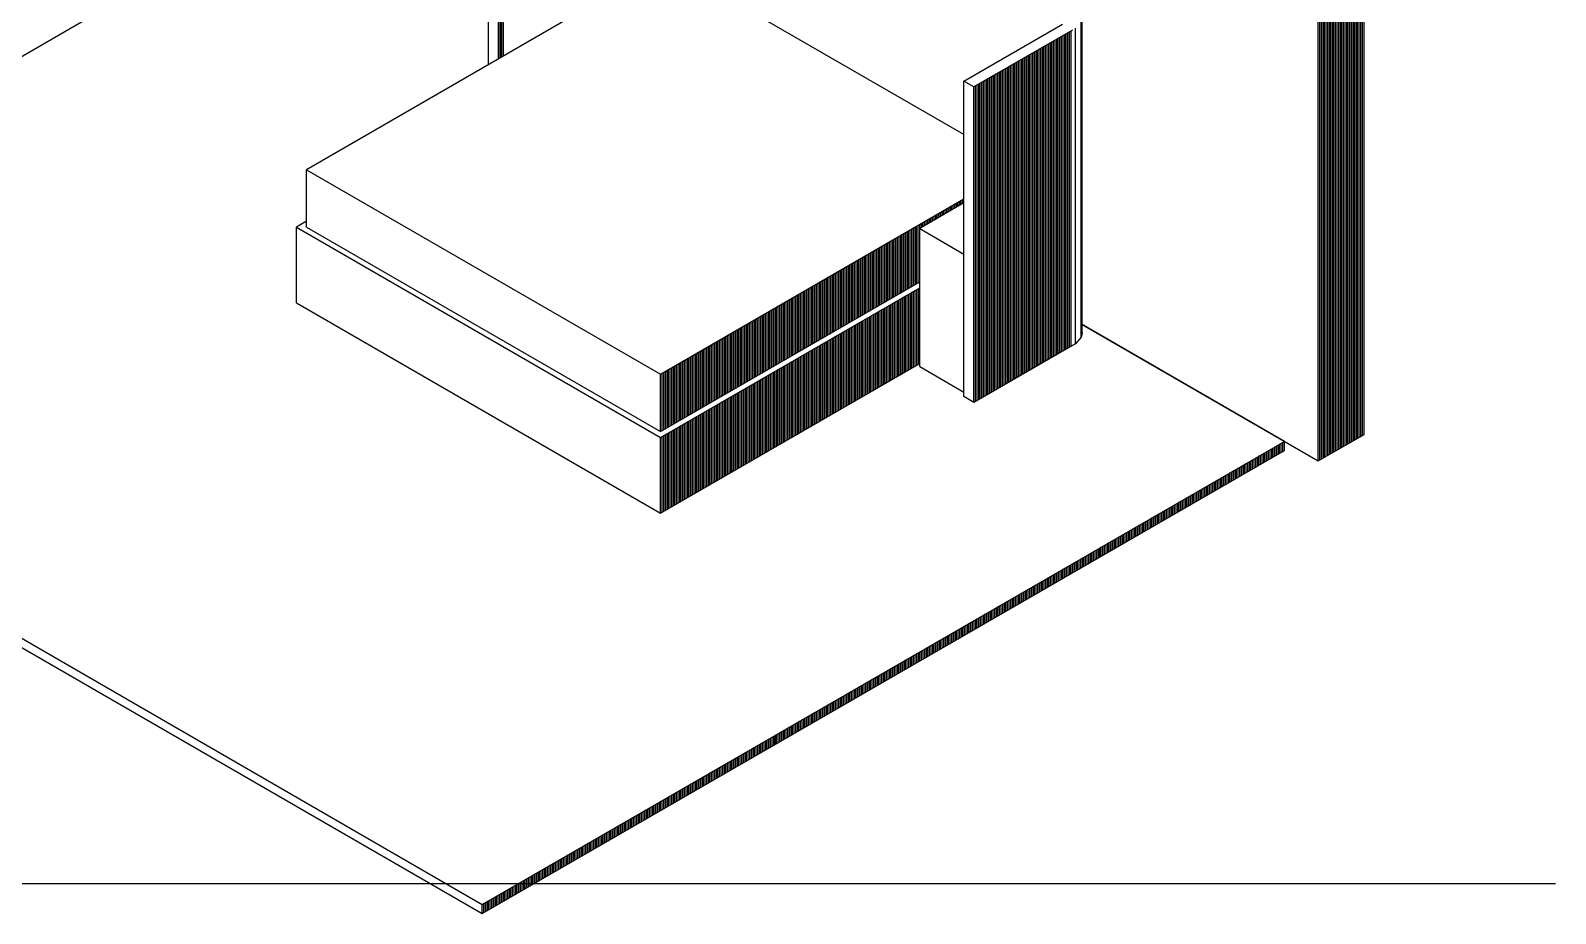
# Model space of a CAD drawing. Header units: inches. Extents: x 0.3 to 16.2, y 0.3 to 11.4.
# Drawn here: x 7.535 to 10.551, y 2.795 to 4.542 of the extents above; entities that cross this region are included whole.
import ezdxf

# ---------------------------------------------------------------- set-up
doc = ezdxf.new("R2010")
doc.units = ezdxf.units.IN
doc.header["$LTSCALE"] = 0.009843
doc.header["$MEASUREMENT"] = 0
doc.layers.add('GEOMETRY', color=7, linetype='Continuous')

msp = doc.modelspace()

# ---------------------------------------------------------------- linework, layer by layer
at = {"layer": 'GEOMETRY'}
for p, q in [((8.4406, 4.4748), (8.4406, 4.9846)), ((8.4697, 4.4913), (8.4697, 4.9787)), ((10.1319, 3.7197), (10.1319, 4.9787)), ((10.135, 3.7213), (10.135, 4.9807)), ((10.1382, 3.7232), (10.1382, 4.9823)), ((10.1413, 3.7248), (10.1413, 4.9843)), ((10.1445, 3.7268), (10.1445, 4.9858)), ((10.1476, 3.7283), (10.1476, 4.9878)), ((10.1508, 3.7303), (10.1508, 4.9898)), ((10.1535, 3.7323), (10.1535, 4.9913)), ((10.1567, 3.7339), (10.1567, 4.9933)), ((10.1598, 3.7358), (10.1598, 4.9949)), ((10.163, 3.7374), (10.163, 4.9969)), ((10.1661, 3.7394), (10.1661, 4.9984)), ((10.1693, 3.7409), (10.1693, 5.0004)), ((10.1724, 3.7429), (10.1724, 5.0024)), ((8.4602, 4.4862), (8.4602, 4.9732)), ((8.4634, 4.4878), (8.4634, 4.9752)), ((8.4665, 4.4898), (8.4665, 4.9772)), ((10.0819, 3.6906), (10.0819, 4.95)), ((10.085, 3.6925), (10.085, 4.9516)), ((10.0882, 3.6941), (10.0882, 4.9535)), ((10.0913, 3.6961), (10.0913, 4.9555)), ((10.0945, 3.698), (10.0945, 4.9571)), ((10.0976, 3.6996), (10.0976, 4.9591)), ((10.1008, 3.7016), (10.1008, 4.9606)), ((10.1039, 3.7031), (10.1039, 4.9626)), ((10.1067, 3.7051), (10.1067, 4.9642)), ((10.1098, 3.7067), (10.1098, 4.9661)), ((10.113, 3.7087), (10.113, 4.9681)), ((10.1161, 3.7106), (10.1161, 4.9697)), ((10.1193, 3.7122), (10.1193, 4.9717)), ((10.1224, 3.7142), (10.1224, 4.9732)), ((10.1256, 3.7157), (10.1256, 4.9752)), ((10.1287, 3.7177), (10.1287, 4.9772)), ((8.7909, 4.6768), (8.0807, 4.2665)), ((9.3811, 4.3362), (8.7909, 4.6768)), ((8.4701, 4.4917), (8.4701, 4.6256)), ((7.648, 4.5657), (6.5209, 3.915)), ((9.6126, 3.9354), (9.6126, 4.5594)), ((9.6146, 3.9453), (9.6146, 4.5689)), ((9.3811, 4.4417), (9.576, 4.5543)), ((9.5961, 4.5429), (9.4008, 4.4303)), ((9.5961, 4.5429), (9.4008, 4.4303)), ((9.5646, 3.9008), (9.5646, 4.5248)), ((9.5677, 3.9028), (9.5677, 4.5264)), ((9.5709, 3.9043), (9.5709, 4.5283)), ((9.574, 3.9063), (9.574, 4.5303)), ((9.5772, 3.9079), (9.5772, 4.5319)), ((9.5803, 3.9098), (9.5803, 4.5339)), ((9.5835, 3.9118), (9.5835, 4.5358)), ((9.5866, 3.9134), (9.5866, 4.5374)), ((9.5898, 3.9154), (9.5898, 4.5394)), ((9.5929, 3.9173), (9.5929, 4.5409)), ((9.6016, 3.9224), (9.6016, 4.5465)), ((9.5142, 3.8717), (9.5142, 4.4957)), ((9.5173, 3.8736), (9.5173, 4.4976)), ((9.5205, 3.8752), (9.5205, 4.4992)), ((9.5236, 3.8772), (9.5236, 4.5012)), ((9.5268, 3.8791), (9.5268, 4.5031)), ((9.5299, 3.8807), (9.5299, 4.5047)), ((9.5331, 3.8827), (9.5331, 4.5067)), ((9.5362, 3.8843), (9.5362, 4.5083)), ((9.5394, 3.8862), (9.5394, 4.5102)), ((9.5425, 3.8882), (9.5425, 4.5122)), ((9.5457, 3.8898), (9.5457, 4.5138)), ((9.5488, 3.8917), (9.5488, 4.5157)), ((9.552, 3.8937), (9.552, 4.5173)), ((9.5551, 3.8953), (9.5551, 4.5193)), ((9.5583, 3.8972), (9.5583, 4.5213)), ((9.5614, 3.8988), (9.5614, 4.5228)), ((9.4606, 3.8409), (9.4606, 4.465)), ((9.4638, 3.8425), (9.4638, 4.4665)), ((9.4669, 3.8445), (9.4669, 4.4685)), ((9.4701, 3.8465), (9.4701, 4.4705)), ((9.4732, 3.848), (9.4732, 4.472)), ((9.4764, 3.85), (9.4764, 4.474)), ((9.4795, 3.8516), (9.4795, 4.4756)), ((9.4827, 3.8535), (9.4827, 4.4776)), ((9.4858, 3.8555), (9.4858, 4.4795)), ((9.489, 3.8571), (9.489, 4.4811)), ((9.4921, 3.8591), (9.4921, 4.4831)), ((9.4953, 3.861), (9.4953, 4.4846)), ((9.4984, 3.8626), (9.4984, 4.4866)), ((9.5016, 3.8646), (9.5016, 4.4886)), ((9.5047, 3.8661), (9.5047, 4.4902)), ((9.5079, 3.8681), (9.5079, 4.4921)), ((9.511, 3.8701), (9.511, 4.4937)), ((9.4008, 4.4303), (9.3811, 4.4417)), ((9.4008, 4.4303), (9.3811, 4.4417)), ((9.3811, 3.8177), (9.3811, 4.4417)), ((9.4102, 3.8118), (9.4102, 4.4358)), ((9.4134, 3.8138), (9.4134, 4.4374)), ((9.4165, 3.8154), (9.4165, 4.4394)), ((9.4197, 3.8173), (9.4197, 4.4413)), ((9.4228, 3.8189), (9.4228, 4.4429)), ((9.426, 3.8209), (9.426, 4.4449)), ((9.4291, 3.8228), (9.4291, 4.4469)), ((9.4323, 3.8244), (9.4323, 4.4484)), ((9.4354, 3.8264), (9.4354, 4.4504)), ((9.4386, 3.8283), (9.4386, 4.452)), ((9.4417, 3.8299), (9.4417, 4.4539)), ((9.4449, 3.8319), (9.4449, 4.4559)), ((9.448, 3.8335), (9.448, 4.4575)), ((9.4512, 3.8354), (9.4512, 4.4594)), ((9.4543, 3.8374), (9.4543, 4.461)), ((9.4575, 3.839), (9.4575, 4.463)), ((9.4008, 3.8063), (9.4008, 4.4303)), ((9.4039, 3.8083), (9.4039, 4.4323)), ((9.4071, 3.8098), (9.4071, 4.4339)), ((8.0807, 4.2665), (8.7811, 3.8622)), ((8.0807, 4.2665), (8.7811, 3.8622)), ((8.0807, 4.1531), (8.0807, 4.2665)), ((8.7811, 3.8622), (9.3811, 4.2087)), ((8.7811, 3.8622), (9.3811, 4.2087)), ((9.3811, 4.2008), (9.2937, 4.1504)), ((9.3567, 4.1866), (9.3567, 4.1945)), ((9.3598, 4.1886), (9.3598, 4.1961)), ((9.363, 4.1902), (9.363, 4.198)), ((9.3661, 4.1921), (9.3661, 4.2)), ((9.3689, 4.1937), (9.3689, 4.2016)), ((9.372, 4.1957), (9.372, 4.2035)), ((9.3752, 4.1976), (9.3752, 4.2051)), ((9.3783, 4.1992), (9.3783, 4.2071)), ((8.0807, 4.1646), (8.061, 4.1531)), ((9.3031, 4.1559), (9.3031, 4.1634)), ((9.3063, 4.1575), (9.3063, 4.1654)), ((9.3094, 4.1594), (9.3094, 4.1673)), ((9.3126, 4.161), (9.3126, 4.1689)), ((9.3157, 4.163), (9.3157, 4.1709)), ((9.3189, 4.165), (9.3189, 4.1724)), ((9.322, 4.1665), (9.322, 4.1744)), ((9.3252, 4.1685), (9.3252, 4.1764)), ((9.3283, 4.1705), (9.3283, 4.178)), ((9.3315, 4.172), (9.3315, 4.1799)), ((9.3346, 4.174), (9.3346, 4.1815)), ((9.3378, 4.1756), (9.3378, 4.1835)), ((9.3409, 4.1776), (9.3409, 4.1854)), ((9.3441, 4.1795), (9.3441, 4.187)), ((9.3472, 4.1811), (9.3472, 4.189)), ((9.3504, 4.1831), (9.3504, 4.1906)), ((9.3535, 4.1846), (9.3535, 4.1925)), ((8.061, 4.1531), (8.7811, 3.737)), ((8.061, 4.1531), (8.7811, 3.737)), ((8.061, 4.0031), (8.061, 4.1531)), ((8.0807, 4.1531), (8.7811, 3.7484)), ((9.2496, 4.0189), (9.2496, 4.1327)), ((9.2528, 4.0209), (9.2528, 4.1346)), ((9.2559, 4.0224), (9.2559, 4.1362)), ((9.2591, 4.0244), (9.2591, 4.1382)), ((9.2622, 4.0264), (9.2622, 4.1398)), ((9.2654, 4.028), (9.2654, 4.1417)), ((9.2685, 4.0299), (9.2685, 4.1437)), ((9.2717, 4.0315), (9.2717, 4.1453)), ((9.2748, 4.0335), (9.2748, 4.1472)), ((9.278, 4.0354), (9.278, 4.1488)), ((9.2811, 4.037), (9.2811, 4.1508)), ((9.2843, 4.039), (9.2843, 4.1528)), ((9.2874, 4.0406), (9.2874, 4.1543)), ((9.2906, 4.0425), (9.2906, 4.1563)), ((9.2937, 4.0445), (9.2937, 4.1579)), ((9.2937, 4.1504), (9.3811, 4.0996)), ((9.2937, 4.1504), (9.3811, 4.0996)), ((9.2937, 3.8776), (9.2937, 4.1504)), ((9.2969, 4.152), (9.2969, 4.1598)), ((9.3, 4.1539), (9.3, 4.1618)), ((9.1992, 3.9898), (9.1992, 4.1035)), ((9.2024, 3.9917), (9.2024, 4.1055)), ((9.2055, 3.9937), (9.2055, 4.1071)), ((9.2087, 3.9953), (9.2087, 4.1091)), ((9.2118, 3.9972), (9.2118, 4.111)), ((9.215, 3.9988), (9.215, 4.1126)), ((9.2181, 4.0008), (9.2181, 4.1146)), ((9.2213, 4.0028), (9.2213, 4.1161)), ((9.2244, 4.0043), (9.2244, 4.1181)), ((9.2276, 4.0063), (9.2276, 4.1201)), ((9.2307, 4.0079), (9.2307, 4.1217)), ((9.2339, 4.0098), (9.2339, 4.1236)), ((9.237, 4.0118), (9.237, 4.1252)), ((9.2402, 4.0134), (9.2402, 4.1272)), ((9.2433, 4.0154), (9.2433, 4.1291)), ((9.2465, 4.0173), (9.2465, 4.1307)), ((9.1461, 3.9591), (9.1461, 4.0728)), ((9.1492, 3.961), (9.1492, 4.0744)), ((9.1524, 3.9626), (9.1524, 4.0764)), ((9.1551, 3.9646), (9.1551, 4.0783)), ((9.1583, 3.9661), (9.1583, 4.0799)), ((9.1614, 3.9681), (9.1614, 4.0819)), ((9.1646, 3.9701), (9.1646, 4.0835)), ((9.1677, 3.9717), (9.1677, 4.0854)), ((9.1709, 3.9736), (9.1709, 4.0874)), ((9.174, 3.9752), (9.174, 4.089)), ((9.1772, 3.9772), (9.1772, 4.0909)), ((9.1803, 3.9791), (9.1803, 4.0929)), ((9.1835, 3.9807), (9.1835, 4.0945)), ((9.1866, 3.9827), (9.1866, 4.0965)), ((9.1898, 3.9846), (9.1898, 4.098)), ((9.1929, 3.9862), (9.1929, 4.1)), ((9.1961, 3.9882), (9.1961, 4.102)), ((8.7811, 3.7484), (9.2937, 4.0445)), ((9.0957, 3.9299), (9.0957, 4.0437)), ((9.0988, 3.9319), (9.0988, 4.0457)), ((9.102, 3.9335), (9.102, 4.0472)), ((9.1051, 3.9354), (9.1051, 4.0492)), ((9.1083, 3.9374), (9.1083, 4.0508)), ((9.1114, 3.939), (9.1114, 4.0528)), ((9.1146, 3.9409), (9.1146, 4.0547)), ((9.1177, 3.9429), (9.1177, 4.0563)), ((9.1209, 3.9445), (9.1209, 4.0583)), ((9.124, 3.9465), (9.124, 4.0602)), ((9.1272, 3.948), (9.1272, 4.0618)), ((9.1303, 3.95), (9.1303, 4.0638)), ((9.1335, 3.952), (9.1335, 4.0654)), ((9.1366, 3.9535), (9.1366, 4.0673)), ((9.1398, 3.9555), (9.1398, 4.0693)), ((9.1429, 3.9571), (9.1429, 4.0709)), ((8.7811, 3.737), (9.2937, 4.0331)), ((8.7811, 3.737), (9.2937, 4.0331)), ((9.0421, 3.8992), (9.0421, 4.013)), ((9.0453, 3.9008), (9.0453, 4.0146)), ((9.0484, 3.9028), (9.0484, 4.0165)), ((9.0516, 3.9047), (9.0516, 4.0181)), ((9.0547, 3.9063), (9.0547, 4.0201)), ((9.0579, 3.9083), (9.0579, 4.022)), ((9.061, 3.9102), (9.061, 4.0236)), ((9.0642, 3.9118), (9.0642, 4.0256)), ((9.0673, 3.9138), (9.0673, 4.0276)), ((9.0705, 3.9154), (9.0705, 4.0291)), ((9.0736, 3.9173), (9.0736, 4.0311)), ((9.0768, 3.9193), (9.0768, 4.0327)), ((9.0799, 3.9209), (9.0799, 4.0346)), ((9.0831, 3.9228), (9.0831, 4.0366)), ((9.0862, 3.9244), (9.0862, 4.0382)), ((9.0894, 3.9264), (9.0894, 4.0402)), ((9.0925, 3.9283), (9.0925, 4.0417)), ((9.2594, 3.863), (9.2594, 4.0134)), ((9.2626, 3.865), (9.2626, 4.015)), ((9.2657, 3.8669), (9.2657, 4.0169)), ((9.2689, 3.8685), (9.2689, 4.0185)), ((9.272, 3.8705), (9.272, 4.0205)), ((9.2752, 3.872), (9.2752, 4.0224)), ((9.2783, 3.874), (9.2783, 4.024)), ((9.2815, 3.876), (9.2815, 4.026)), ((9.2846, 3.8776), (9.2846, 4.0276)), ((9.2878, 3.8795), (9.2878, 4.0295)), ((9.2909, 3.8811), (9.2909, 4.0315)), ((8.061, 4.0031), (8.7811, 3.587)), ((8.9886, 3.8681), (8.9886, 3.9819)), ((8.9917, 3.8701), (8.9917, 3.9839)), ((8.9949, 3.872), (8.9949, 3.9854)), ((8.998, 3.8736), (8.998, 3.9874)), ((9.0012, 3.8756), (9.0012, 3.9894)), ((9.0043, 3.8776), (9.0043, 3.9909)), ((9.0075, 3.8791), (9.0075, 3.9929)), ((9.0106, 3.8811), (9.0106, 3.9949)), ((9.0138, 3.8827), (9.0138, 3.9965)), ((9.0169, 3.8846), (9.0169, 3.9984)), ((9.0201, 3.8866), (9.0201, 4)), ((9.0232, 3.8882), (9.0232, 4.002)), ((9.0264, 3.8902), (9.0264, 4.0039)), ((9.0295, 3.8917), (9.0295, 4.0055)), ((9.0327, 3.8937), (9.0327, 4.0075)), ((9.0358, 3.8957), (9.0358, 4.0091)), ((9.039, 3.8972), (9.039, 4.011)), ((9.2059, 3.8323), (9.2059, 3.9823)), ((9.2091, 3.8339), (9.2091, 3.9843)), ((9.2122, 3.8358), (9.2122, 3.9858)), ((9.2154, 3.8378), (9.2154, 3.9878)), ((9.2185, 3.8394), (9.2185, 3.9898)), ((9.2217, 3.8413), (9.2217, 3.9913)), ((9.2248, 3.8433), (9.2248, 3.9933)), ((9.228, 3.8449), (9.228, 3.9949)), ((9.2311, 3.8469), (9.2311, 3.9969)), ((9.2343, 3.8484), (9.2343, 3.9988)), ((9.2374, 3.8504), (9.2374, 4.0004)), ((9.2406, 3.8524), (9.2406, 4.0024)), ((9.2437, 3.8539), (9.2437, 4.0039)), ((9.2469, 3.8559), (9.2469, 4.0059)), ((9.25, 3.8575), (9.25, 4.0079)), ((9.2531, 3.8594), (9.2531, 4.0094)), ((9.2563, 3.8614), (9.2563, 4.0114)), ((8.9386, 3.8394), (8.9386, 3.9531)), ((8.9413, 3.8409), (8.9413, 3.9547)), ((8.9445, 3.8429), (8.9445, 3.9567)), ((8.9476, 3.8449), (8.9476, 3.9583)), ((8.9508, 3.8465), (8.9508, 3.9602)), ((8.9539, 3.8484), (8.9539, 3.9622)), ((8.9571, 3.85), (8.9571, 3.9638)), ((8.9602, 3.852), (8.9602, 3.9657)), ((8.9634, 3.8539), (8.9634, 3.9673)), ((8.9665, 3.8555), (8.9665, 3.9693)), ((8.9697, 3.8575), (8.9697, 3.9713)), ((8.9728, 3.8591), (8.9728, 3.9728)), ((8.976, 3.861), (8.976, 3.9748)), ((8.9791, 3.863), (8.9791, 3.9764)), ((8.9823, 3.8646), (8.9823, 3.9783)), ((8.9854, 3.8665), (8.9854, 3.9803)), ((9.1555, 3.8031), (9.1555, 3.9531)), ((9.1587, 3.8051), (9.1587, 3.9551)), ((9.1618, 3.8067), (9.1618, 3.9567)), ((9.165, 3.8087), (9.165, 3.9587)), ((9.1681, 3.8106), (9.1681, 3.9606)), ((9.1713, 3.8122), (9.1713, 3.9622)), ((9.1744, 3.8142), (9.1744, 3.9642)), ((9.1776, 3.8157), (9.1776, 3.9661)), ((9.1807, 3.8177), (9.1807, 3.9677)), ((9.1839, 3.8197), (9.1839, 3.9697)), ((9.187, 3.8213), (9.187, 3.9713)), ((9.1902, 3.8232), (9.1902, 3.9732)), ((9.1933, 3.8248), (9.1933, 3.9752)), ((9.1965, 3.8268), (9.1965, 3.9768)), ((9.1996, 3.8287), (9.1996, 3.9787)), ((9.2028, 3.8303), (9.2028, 3.9803)), ((10.015, 3.7291), (9.6146, 3.9602)), ((9.6146, 3.9602), (10.0819, 3.6906)), ((8.885, 3.8083), (8.885, 3.922)), ((8.8882, 3.8102), (8.8882, 3.924)), ((8.8913, 3.8122), (8.8913, 3.9256)), ((8.8945, 3.8138), (8.8945, 3.9276)), ((8.8976, 3.8157), (8.8976, 3.9295)), ((8.9008, 3.8173), (8.9008, 3.9311)), ((8.9039, 3.8193), (8.9039, 3.9331)), ((8.9071, 3.8213), (8.9071, 3.9346)), ((8.9102, 3.8228), (8.9102, 3.9366)), ((8.9134, 3.8248), (8.9134, 3.9386)), ((8.9165, 3.8264), (8.9165, 3.9402)), ((8.9197, 3.8283), (8.9197, 3.9421)), ((8.9228, 3.8303), (8.9228, 3.9437)), ((8.926, 3.8319), (8.926, 3.9457)), ((8.9291, 3.8339), (8.9291, 3.9476)), ((8.9323, 3.8358), (8.9323, 3.9492)), ((8.9354, 3.8374), (8.9354, 3.9512)), ((9.102, 3.7724), (9.102, 3.9224)), ((9.1051, 3.774), (9.1051, 3.924)), ((9.1083, 3.776), (9.1083, 3.926)), ((9.1114, 3.7776), (9.1114, 3.928)), ((9.1146, 3.7795), (9.1146, 3.9295)), ((9.1177, 3.7815), (9.1177, 3.9315)), ((9.1209, 3.7831), (9.1209, 3.9335)), ((9.124, 3.785), (9.124, 3.935)), ((9.1272, 3.787), (9.1272, 3.937)), ((9.1303, 3.7886), (9.1303, 3.9386)), ((9.1335, 3.7906), (9.1335, 3.9406)), ((9.1366, 3.7921), (9.1366, 3.9425)), ((9.1398, 3.7941), (9.1398, 3.9441)), ((9.1429, 3.7961), (9.1429, 3.9461)), ((9.1461, 3.7976), (9.1461, 3.9476)), ((9.1492, 3.7996), (9.1492, 3.9496)), ((9.1524, 3.8012), (9.1524, 3.9516)), ((9.6016, 3.9224), (9.5961, 3.9189)), ((9.6059, 3.9268), (9.6016, 3.9224)), ((9.6098, 3.9311), (9.6059, 3.9268)), ((9.6126, 3.9354), (9.6098, 3.9311)), ((9.6142, 3.9402), (9.6126, 3.9354)), ((9.6146, 3.9453), (9.6142, 3.9402)), ((6.5209, 3.915), (8.4283, 2.8134)), ((6.5209, 3.915), (8.4283, 2.8134)), ((6.5209, 3.8965), (8.4283, 2.7953)), ((8.8315, 3.7776), (8.8315, 3.8913)), ((8.8346, 3.7795), (8.8346, 3.8929)), ((8.8378, 3.7811), (8.8378, 3.8949)), ((8.8409, 3.7831), (8.8409, 3.8969)), ((8.8441, 3.7846), (8.8441, 3.8984)), ((8.8472, 3.7866), (8.8472, 3.9004)), ((8.8504, 3.7886), (8.8504, 3.902)), ((8.8535, 3.7902), (8.8535, 3.9039)), ((8.8567, 3.7921), (8.8567, 3.9059)), ((8.8598, 3.7937), (8.8598, 3.9075)), ((8.863, 3.7957), (8.863, 3.9094)), ((8.8661, 3.7976), (8.8661, 3.911)), ((8.8693, 3.7992), (8.8693, 3.913)), ((8.8724, 3.8012), (8.8724, 3.915)), ((8.8756, 3.8031), (8.8756, 3.9165)), ((8.8787, 3.8047), (8.8787, 3.9185)), ((8.8819, 3.8067), (8.8819, 3.9205)), ((9.0484, 3.7413), (9.0484, 3.8913)), ((9.0516, 3.7433), (9.0516, 3.8933)), ((9.0547, 3.7449), (9.0547, 3.8953)), ((9.0579, 3.7469), (9.0579, 3.8969)), ((9.061, 3.7488), (9.061, 3.8988)), ((9.0642, 3.7504), (9.0642, 3.9004)), ((9.0673, 3.7524), (9.0673, 3.9024)), ((9.0705, 3.7543), (9.0705, 3.9043)), ((9.0736, 3.7559), (9.0736, 3.9059)), ((9.0768, 3.7579), (9.0768, 3.9079)), ((9.0799, 3.7594), (9.0799, 3.9098)), ((9.0831, 3.7614), (9.0831, 3.9114)), ((9.0862, 3.7634), (9.0862, 3.9134)), ((9.0894, 3.765), (9.0894, 3.915)), ((9.0925, 3.7669), (9.0925, 3.9169)), ((9.0957, 3.7685), (9.0957, 3.9189)), ((9.0988, 3.7705), (9.0988, 3.9205)), ((9.5961, 3.9189), (9.4008, 3.8063)), ((8.7811, 3.587), (9.2937, 3.8831)), ((8.7811, 3.7484), (8.7811, 3.8622)), ((8.7843, 3.7504), (8.7843, 3.8642)), ((8.7874, 3.752), (8.7874, 3.8657)), ((8.7906, 3.7539), (8.7906, 3.8677)), ((8.7937, 3.7559), (8.7937, 3.8693)), ((8.7969, 3.7575), (8.7969, 3.8713)), ((8.8, 3.7594), (8.8, 3.8732)), ((8.8031, 3.761), (8.8031, 3.8748)), ((8.8063, 3.763), (8.8063, 3.8768)), ((8.8094, 3.765), (8.8094, 3.8783)), ((8.8126, 3.7665), (8.8126, 3.8803)), ((8.8157, 3.7685), (8.8157, 3.8823)), ((8.8189, 3.7705), (8.8189, 3.8839)), ((8.822, 3.772), (8.822, 3.8858)), ((8.8252, 3.774), (8.8252, 3.8878)), ((8.8283, 3.7756), (8.8283, 3.8894)), ((8.9984, 3.7122), (8.9984, 3.8626)), ((9.0016, 3.7142), (9.0016, 3.8642)), ((9.0047, 3.7161), (9.0047, 3.8661)), ((9.0079, 3.7177), (9.0079, 3.8677)), ((9.011, 3.7197), (9.011, 3.8697)), ((9.0138, 3.7213), (9.0138, 3.8717)), ((9.0169, 3.7232), (9.0169, 3.8732)), ((9.0201, 3.7252), (9.0201, 3.8752)), ((9.0232, 3.7268), (9.0232, 3.8772)), ((9.0264, 3.7287), (9.0264, 3.8787)), ((9.0295, 3.7307), (9.0295, 3.8807)), ((9.0327, 3.7323), (9.0327, 3.8823)), ((9.0358, 3.7343), (9.0358, 3.8843)), ((9.039, 3.7358), (9.039, 3.8862)), ((9.0421, 3.7378), (9.0421, 3.8878)), ((9.0453, 3.7398), (9.0453, 3.8898)), ((9.2937, 3.8776), (9.3811, 3.8268)), ((8.9449, 3.6815), (8.9449, 3.8315)), ((8.948, 3.6835), (8.948, 3.8335)), ((8.9512, 3.685), (8.9512, 3.835)), ((8.9543, 3.687), (8.9543, 3.837)), ((8.9575, 3.6886), (8.9575, 3.839)), ((8.9606, 3.6906), (8.9606, 3.8406)), ((8.9638, 3.6925), (8.9638, 3.8425)), ((8.9669, 3.6941), (8.9669, 3.8441)), ((8.9701, 3.6961), (8.9701, 3.8461)), ((8.9732, 3.698), (8.9732, 3.848)), ((8.9764, 3.6996), (8.9764, 3.8496)), ((8.9795, 3.7016), (8.9795, 3.8516)), ((8.9827, 3.7031), (8.9827, 3.8535)), ((8.9858, 3.7051), (8.9858, 3.8551)), ((8.989, 3.7071), (8.989, 3.8571)), ((8.9921, 3.7087), (8.9921, 3.8587)), ((8.9953, 3.7106), (8.9953, 3.8606)), ((8.8945, 3.6524), (8.8945, 3.8024)), ((8.8976, 3.6543), (8.8976, 3.8043)), ((8.9008, 3.6559), (8.9008, 3.8063)), ((8.9039, 3.6579), (8.9039, 3.8079)), ((8.9071, 3.6598), (8.9071, 3.8098)), ((8.9102, 3.6614), (8.9102, 3.8114)), ((8.9134, 3.6634), (8.9134, 3.8134)), ((8.9165, 3.665), (8.9165, 3.8154)), ((8.9197, 3.6669), (8.9197, 3.8169)), ((8.9228, 3.6689), (8.9228, 3.8189)), ((8.926, 3.6705), (8.926, 3.8209)), ((8.9291, 3.6724), (8.9291, 3.8224)), ((8.9323, 3.6744), (8.9323, 3.8244)), ((8.9354, 3.676), (8.9354, 3.826)), ((8.9386, 3.678), (8.9386, 3.828)), ((8.9417, 3.6795), (8.9417, 3.8299)), ((9.4008, 3.8063), (9.3811, 3.8177)), ((8.8409, 3.6217), (8.8409, 3.7717)), ((8.8441, 3.6232), (8.8441, 3.7736)), ((8.8472, 3.6252), (8.8472, 3.7752)), ((8.8504, 3.6272), (8.8504, 3.7772)), ((8.8535, 3.6287), (8.8535, 3.7787)), ((8.8567, 3.6307), (8.8567, 3.7807)), ((8.8598, 3.6323), (8.8598, 3.7827)), ((8.863, 3.6343), (8.863, 3.7843)), ((8.8661, 3.6362), (8.8661, 3.7862)), ((8.8693, 3.6378), (8.8693, 3.7878)), ((8.8724, 3.6398), (8.8724, 3.7898)), ((8.8756, 3.6417), (8.8756, 3.7917)), ((8.8787, 3.6433), (8.8787, 3.7933)), ((8.8819, 3.6453), (8.8819, 3.7953)), ((8.885, 3.6469), (8.885, 3.7972)), ((8.8882, 3.6488), (8.8882, 3.7988)), ((8.8913, 3.6508), (8.8913, 3.8008)), ((8.7874, 3.5906), (8.7874, 3.7409)), ((8.7906, 3.5925), (8.7906, 3.7425)), ((8.7937, 3.5945), (8.7937, 3.7445)), ((8.7969, 3.5961), (8.7969, 3.7461)), ((8.8, 3.598), (8.8, 3.748)), ((8.8031, 3.5996), (8.8031, 3.75)), ((8.8063, 3.6016), (8.8063, 3.7516)), ((8.8094, 3.6035), (8.8094, 3.7535)), ((8.8126, 3.6051), (8.8126, 3.7551)), ((8.8157, 3.6071), (8.8157, 3.7571)), ((8.8189, 3.6087), (8.8189, 3.7591)), ((8.822, 3.6106), (8.822, 3.7606)), ((8.8252, 3.6126), (8.8252, 3.7626)), ((8.8283, 3.6142), (8.8283, 3.7646)), ((8.8315, 3.6161), (8.8315, 3.7661)), ((8.8346, 3.6181), (8.8346, 3.7681)), ((8.8378, 3.6197), (8.8378, 3.7697)), ((10.0819, 3.6906), (10.1724, 3.7429)), ((8.4283, 2.8134), (10.015, 3.7291)), ((8.4283, 2.8134), (10.015, 3.7291)), ((8.4283, 2.7953), (10.015, 3.711)), ((8.7811, 3.587), (8.7811, 3.737)), ((8.7843, 3.589), (8.7843, 3.739)), ((9.9835, 3.6929), (9.9835, 3.711)), ((9.9866, 3.6949), (9.9866, 3.713)), ((9.9898, 3.6965), (9.9898, 3.7146)), ((9.9929, 3.6984), (9.9929, 3.7165)), ((9.9961, 3.7004), (9.9961, 3.7185)), ((9.9992, 3.702), (9.9992, 3.7201)), ((10.0024, 3.7039), (10.0024, 3.722)), ((10.0055, 3.7055), (10.0055, 3.724)), ((10.0087, 3.7075), (10.0087, 3.7256)), ((10.0118, 3.7094), (10.0118, 3.7276)), ((10.015, 3.711), (10.015, 3.7291)), ((9.9299, 3.6622), (9.9299, 3.6803)), ((9.9331, 3.6638), (9.9331, 3.6819)), ((9.9362, 3.6657), (9.9362, 3.6839)), ((9.9394, 3.6673), (9.9394, 3.6858)), ((9.9425, 3.6693), (9.9425, 3.6874)), ((9.9457, 3.6713), (9.9457, 3.6894)), ((9.9488, 3.6728), (9.9488, 3.6909)), ((9.952, 3.6748), (9.952, 3.6929)), ((9.9551, 3.6764), (9.9551, 3.6949)), ((9.9583, 3.6783), (9.9583, 3.6965)), ((9.9614, 3.6803), (9.9614, 3.6984)), ((9.9646, 3.6819), (9.9646, 3.7004)), ((9.9677, 3.6839), (9.9677, 3.702)), ((9.9709, 3.6858), (9.9709, 3.7039)), ((9.974, 3.6874), (9.974, 3.7055)), ((9.9772, 3.6894), (9.9772, 3.7075)), ((9.9803, 3.6909), (9.9803, 3.7094)), ((9.8795, 3.6331), (9.8795, 3.6512)), ((9.8827, 3.6346), (9.8827, 3.6531)), ((9.8858, 3.6366), (9.8858, 3.6547)), ((9.889, 3.6386), (9.889, 3.6567)), ((9.8921, 3.6402), (9.8921, 3.6583)), ((9.8953, 3.6421), (9.8953, 3.6602)), ((9.8984, 3.6437), (9.8984, 3.6622)), ((9.9016, 3.6457), (9.9016, 3.6638)), ((9.9047, 3.6476), (9.9047, 3.6657)), ((9.9079, 3.6492), (9.9079, 3.6673)), ((9.911, 3.6512), (9.911, 3.6693)), ((9.9142, 3.6528), (9.9142, 3.6713)), ((9.9173, 3.6547), (9.9173, 3.6728)), ((9.9205, 3.6567), (9.9205, 3.6748)), ((9.9236, 3.6583), (9.9236, 3.6768)), ((9.9268, 3.6602), (9.9268, 3.6783)), ((9.826, 3.602), (9.826, 3.6201)), ((9.8291, 3.6039), (9.8291, 3.622)), ((9.8323, 3.6055), (9.8323, 3.624)), ((9.8354, 3.6075), (9.8354, 3.6256)), ((9.8386, 3.6094), (9.8386, 3.6276)), ((9.8417, 3.611), (9.8417, 3.6295)), ((9.8449, 3.613), (9.8449, 3.6311)), ((9.848, 3.615), (9.848, 3.6331)), ((9.8512, 3.6165), (9.8512, 3.6346)), ((9.8543, 3.6185), (9.8543, 3.6366)), ((9.8575, 3.6201), (9.8575, 3.6386)), ((9.8606, 3.622), (9.8606, 3.6402)), ((9.8638, 3.624), (9.8638, 3.6421)), ((9.8669, 3.6256), (9.8669, 3.6437)), ((9.8701, 3.6276), (9.8701, 3.6457)), ((9.8732, 3.6291), (9.8732, 3.6476)), ((9.8764, 3.6311), (9.8764, 3.6492)), ((9.7756, 3.5728), (9.7756, 3.5913)), ((9.7787, 3.5748), (9.7787, 3.5929)), ((9.7819, 3.5768), (9.7819, 3.5949)), ((9.785, 3.5783), (9.785, 3.5965)), ((9.7882, 3.5803), (9.7882, 3.5984)), ((9.7913, 3.5819), (9.7913, 3.6004)), ((9.7945, 3.5839), (9.7945, 3.602)), ((9.7976, 3.5858), (9.7976, 3.6039)), ((9.8008, 3.5874), (9.8008, 3.6059)), ((9.8039, 3.5894), (9.8039, 3.6075)), ((9.8071, 3.5913), (9.8071, 3.6094)), ((9.8102, 3.5929), (9.8102, 3.611)), ((9.8134, 3.5949), (9.8134, 3.613)), ((9.8165, 3.5965), (9.8165, 3.615)), ((9.8197, 3.5984), (9.8197, 3.6165)), ((9.8228, 3.6004), (9.8228, 3.6185)), ((9.722, 3.5421), (9.722, 3.5602)), ((9.7252, 3.5441), (9.7252, 3.5622)), ((9.7283, 3.5457), (9.7283, 3.5638)), ((9.7315, 3.5476), (9.7315, 3.5657)), ((9.7346, 3.5492), (9.7346, 3.5677)), ((9.7378, 3.5512), (9.7378, 3.5693)), ((9.7409, 3.5531), (9.7409, 3.5713)), ((9.7441, 3.5547), (9.7441, 3.5728)), ((9.7472, 3.5567), (9.7472, 3.5748)), ((9.7504, 3.5583), (9.7504, 3.5768)), ((9.7535, 3.5602), (9.7535, 3.5783)), ((9.7567, 3.5622), (9.7567, 3.5803)), ((9.7598, 3.5638), (9.7598, 3.5823)), ((9.763, 3.5657), (9.763, 3.5839)), ((9.7661, 3.5677), (9.7661, 3.5858)), ((9.7693, 3.5693), (9.7693, 3.5874)), ((9.7724, 3.5713), (9.7724, 3.5894)), ((9.6685, 3.511), (9.6685, 3.5295)), ((9.6717, 3.513), (9.6717, 3.5311)), ((9.6748, 3.515), (9.6748, 3.5331)), ((9.678, 3.5165), (9.678, 3.5346)), ((9.6811, 3.5185), (9.6811, 3.5366)), ((9.6843, 3.5205), (9.6843, 3.5386)), ((9.6874, 3.522), (9.6874, 3.5402)), ((9.6906, 3.524), (9.6906, 3.5421)), ((9.6937, 3.5256), (9.6937, 3.5441)), ((9.6969, 3.5276), (9.6969, 3.5457)), ((9.7, 3.5295), (9.7, 3.5476)), ((9.7031, 3.5311), (9.7031, 3.5492)), ((9.7063, 3.5331), (9.7063, 3.5512)), ((9.7094, 3.5346), (9.7094, 3.5531)), ((9.7126, 3.5366), (9.7126, 3.5547)), ((9.7157, 3.5386), (9.7157, 3.5567)), ((9.7189, 3.5402), (9.7189, 3.5587)), ((9.6185, 3.4823), (9.6185, 3.5004)), ((9.6217, 3.4839), (9.6217, 3.502)), ((9.6248, 3.4858), (9.6248, 3.5039)), ((9.628, 3.4874), (9.628, 3.5059)), ((9.6311, 3.4894), (9.6311, 3.5075)), ((9.6343, 3.4913), (9.6343, 3.5094)), ((9.6374, 3.4929), (9.6374, 3.511)), ((9.6406, 3.4949), (9.6406, 3.513)), ((9.6437, 3.4969), (9.6437, 3.515)), ((9.6469, 3.4984), (9.6469, 3.5165)), ((9.6496, 3.5004), (9.6496, 3.5185)), ((9.6528, 3.502), (9.6528, 3.5205)), ((9.6559, 3.5039), (9.6559, 3.522)), ((9.6591, 3.5059), (9.6591, 3.524)), ((9.6622, 3.5075), (9.6622, 3.5256)), ((9.6654, 3.5094), (9.6654, 3.5276)), ((9.565, 3.4512), (9.565, 3.4693)), ((9.5681, 3.4531), (9.5681, 3.4713)), ((9.5713, 3.4547), (9.5713, 3.4732)), ((9.5744, 3.4567), (9.5744, 3.4748)), ((9.5776, 3.4587), (9.5776, 3.4768)), ((9.5807, 3.4602), (9.5807, 3.4783)), ((9.5839, 3.4622), (9.5839, 3.4803)), ((9.587, 3.4638), (9.587, 3.4823)), ((9.5902, 3.4657), (9.5902, 3.4839)), ((9.5933, 3.4677), (9.5933, 3.4858)), ((9.5965, 3.4693), (9.5965, 3.4874)), ((9.5996, 3.4713), (9.5996, 3.4894)), ((9.6028, 3.4732), (9.6028, 3.4913)), ((9.6059, 3.4748), (9.6059, 3.4929)), ((9.6091, 3.4768), (9.6091, 3.4949)), ((9.6122, 3.4783), (9.6122, 3.4969)), ((9.6154, 3.4803), (9.6154, 3.4984)), ((9.5146, 3.422), (9.5146, 3.4402)), ((9.5177, 3.424), (9.5177, 3.4421)), ((9.5209, 3.4256), (9.5209, 3.4441)), ((9.524, 3.4276), (9.524, 3.4457)), ((9.5272, 3.4295), (9.5272, 3.4476)), ((9.5303, 3.4311), (9.5303, 3.4496)), ((9.5335, 3.4331), (9.5335, 3.4512)), ((9.5366, 3.435), (9.5366, 3.4531)), ((9.5398, 3.4366), (9.5398, 3.4547)), ((9.5429, 3.4386), (9.5429, 3.4567)), ((9.5461, 3.4402), (9.5461, 3.4587)), ((9.5492, 3.4421), (9.5492, 3.4602)), ((9.5524, 3.4441), (9.5524, 3.4622)), ((9.5555, 3.4457), (9.5555, 3.4638)), ((9.5587, 3.4476), (9.5587, 3.4657)), ((9.5618, 3.4492), (9.5618, 3.4677)), ((9.461, 3.3913), (9.461, 3.4094)), ((9.4642, 3.3929), (9.4642, 3.4114)), ((9.4673, 3.3949), (9.4673, 3.413)), ((9.4705, 3.3969), (9.4705, 3.415)), ((9.4736, 3.3984), (9.4736, 3.4165)), ((9.4768, 3.4004), (9.4768, 3.4185)), ((9.4799, 3.402), (9.4799, 3.4205)), ((9.4831, 3.4039), (9.4831, 3.422)), ((9.4862, 3.4059), (9.4862, 3.424)), ((9.4894, 3.4075), (9.4894, 3.426)), ((9.4925, 3.4094), (9.4925, 3.4276)), ((9.4957, 3.4114), (9.4957, 3.4295)), ((9.4988, 3.413), (9.4988, 3.4311)), ((9.502, 3.415), (9.502, 3.4331)), ((9.5051, 3.4165), (9.5051, 3.435)), ((9.5083, 3.4185), (9.5083, 3.4366)), ((9.5114, 3.4205), (9.5114, 3.4386)), ((9.4075, 3.3602), (9.4075, 3.3787)), ((9.4106, 3.3622), (9.4106, 3.3803)), ((9.4138, 3.3642), (9.4138, 3.3823)), ((9.4169, 3.3657), (9.4169, 3.3839)), ((9.4201, 3.3677), (9.4201, 3.3858)), ((9.4232, 3.3693), (9.4232, 3.3878)), ((9.4264, 3.3713), (9.4264, 3.3894)), ((9.4295, 3.3732), (9.4295, 3.3913)), ((9.4327, 3.3748), (9.4327, 3.3929)), ((9.4358, 3.3768), (9.4358, 3.3949)), ((9.439, 3.3783), (9.439, 3.3969)), ((9.4421, 3.3803), (9.4421, 3.3984)), ((9.4453, 3.3823), (9.4453, 3.4004)), ((9.4484, 3.3839), (9.4484, 3.4024)), ((9.4516, 3.3858), (9.4516, 3.4039)), ((9.4547, 3.3878), (9.4547, 3.4059)), ((9.4579, 3.3894), (9.4579, 3.4075)), ((9.3571, 3.3311), (9.3571, 3.3496)), ((9.3602, 3.3331), (9.3602, 3.3512)), ((9.3634, 3.335), (9.3634, 3.3531)), ((9.3665, 3.3366), (9.3665, 3.3551)), ((9.3697, 3.3386), (9.3697, 3.3567)), ((9.3728, 3.3406), (9.3728, 3.3587)), ((9.376, 3.3421), (9.376, 3.3602)), ((9.3791, 3.3441), (9.3791, 3.3622)), ((9.3823, 3.3457), (9.3823, 3.3642)), ((9.3854, 3.3476), (9.3854, 3.3657)), ((9.3886, 3.3496), (9.3886, 3.3677)), ((9.3917, 3.3512), (9.3917, 3.3693)), ((9.3949, 3.3531), (9.3949, 3.3713)), ((9.398, 3.3547), (9.398, 3.3732)), ((9.4012, 3.3567), (9.4012, 3.3748)), ((9.4043, 3.3587), (9.4043, 3.3768)), ((9.3035, 3.3004), (9.3035, 3.3185)), ((9.3067, 3.3024), (9.3067, 3.3205)), ((9.3098, 3.3039), (9.3098, 3.322)), ((9.313, 3.3059), (9.313, 3.324)), ((9.3161, 3.3075), (9.3161, 3.326)), ((9.3193, 3.3094), (9.3193, 3.3276)), ((9.3224, 3.3114), (9.3224, 3.3295)), ((9.3256, 3.313), (9.3256, 3.3315)), ((9.3287, 3.315), (9.3287, 3.3331)), ((9.3319, 3.3169), (9.3319, 3.335)), ((9.335, 3.3185), (9.335, 3.3366)), ((9.3382, 3.3205), (9.3382, 3.3386)), ((9.3413, 3.322), (9.3413, 3.3406)), ((9.3445, 3.324), (9.3445, 3.3421)), ((9.3476, 3.326), (9.3476, 3.3441)), ((9.3508, 3.3276), (9.3508, 3.3457)), ((9.3539, 3.3295), (9.3539, 3.3476)), ((9.2531, 3.2713), (9.2531, 3.2894)), ((9.2563, 3.2732), (9.2563, 3.2913)), ((9.2594, 3.2748), (9.2594, 3.2933)), ((9.2626, 3.2768), (9.2626, 3.2949)), ((9.2657, 3.2787), (9.2657, 3.2969)), ((9.2689, 3.2803), (9.2689, 3.2984)), ((9.272, 3.2823), (9.272, 3.3004)), ((9.2752, 3.2839), (9.2752, 3.3024)), ((9.2783, 3.2858), (9.2783, 3.3039)), ((9.2815, 3.2878), (9.2815, 3.3059)), ((9.2846, 3.2894), (9.2846, 3.3075)), ((9.2878, 3.2913), (9.2878, 3.3094)), ((9.2909, 3.2933), (9.2909, 3.3114)), ((9.2941, 3.2949), (9.2941, 3.313)), ((9.2972, 3.2969), (9.2972, 3.315)), ((9.3004, 3.2984), (9.3004, 3.3169)), ((9.1996, 3.2406), (9.1996, 3.2587)), ((9.2028, 3.2421), (9.2028, 3.2602)), ((9.2059, 3.2441), (9.2059, 3.2622)), ((9.2091, 3.2461), (9.2091, 3.2642)), ((9.2122, 3.2476), (9.2122, 3.2657)), ((9.2154, 3.2496), (9.2154, 3.2677)), ((9.2185, 3.2512), (9.2185, 3.2697)), ((9.2217, 3.2531), (9.2217, 3.2713)), ((9.2248, 3.2551), (9.2248, 3.2732)), ((9.228, 3.2567), (9.228, 3.2748)), ((9.2311, 3.2587), (9.2311, 3.2768)), ((9.2343, 3.2602), (9.2343, 3.2787)), ((9.2374, 3.2622), (9.2374, 3.2803)), ((9.2406, 3.2642), (9.2406, 3.2823)), ((9.2437, 3.2657), (9.2437, 3.2839)), ((9.2469, 3.2677), (9.2469, 3.2858)), ((9.25, 3.2697), (9.25, 3.2878)), ((9.1492, 3.2114), (9.1492, 3.2295)), ((9.1524, 3.213), (9.1524, 3.2315)), ((9.1555, 3.215), (9.1555, 3.2331)), ((9.1587, 3.2169), (9.1587, 3.235)), ((9.1618, 3.2185), (9.1618, 3.2366)), ((9.165, 3.2205), (9.165, 3.2386)), ((9.1681, 3.2224), (9.1681, 3.2406)), ((9.1713, 3.224), (9.1713, 3.2421)), ((9.1744, 3.226), (9.1744, 3.2441)), ((9.1776, 3.2276), (9.1776, 3.2461)), ((9.1807, 3.2295), (9.1807, 3.2476)), ((9.1839, 3.2315), (9.1839, 3.2496)), ((9.187, 3.2331), (9.187, 3.2512)), ((9.1902, 3.235), (9.1902, 3.2531)), ((9.1933, 3.2366), (9.1933, 3.2551)), ((9.1965, 3.2386), (9.1965, 3.2567)), ((9.0957, 3.1803), (9.0957, 3.1988)), ((9.0988, 3.1823), (9.0988, 3.2004)), ((9.102, 3.1843), (9.102, 3.2024)), ((9.1051, 3.1858), (9.1051, 3.2039)), ((9.1083, 3.1878), (9.1083, 3.2059)), ((9.1114, 3.1894), (9.1114, 3.2079)), ((9.1146, 3.1913), (9.1146, 3.2094)), ((9.1177, 3.1933), (9.1177, 3.2114)), ((9.1209, 3.1949), (9.1209, 3.213)), ((9.124, 3.1969), (9.124, 3.215)), ((9.1272, 3.1984), (9.1272, 3.2169)), ((9.1303, 3.2004), (9.1303, 3.2185)), ((9.1335, 3.2024), (9.1335, 3.2205)), ((9.1366, 3.2039), (9.1366, 3.2224)), ((9.1398, 3.2059), (9.1398, 3.224)), ((9.1429, 3.2079), (9.1429, 3.226)), ((9.1461, 3.2094), (9.1461, 3.2276)), ((9.0421, 3.1496), (9.0421, 3.1677)), ((9.0453, 3.1512), (9.0453, 3.1697)), ((9.0484, 3.1531), (9.0484, 3.1713)), ((9.0516, 3.1551), (9.0516, 3.1732)), ((9.0547, 3.1567), (9.0547, 3.1752)), ((9.0579, 3.1587), (9.0579, 3.1768)), ((9.061, 3.1606), (9.061, 3.1787)), ((9.0642, 3.1622), (9.0642, 3.1803)), ((9.0673, 3.1642), (9.0673, 3.1823)), ((9.0705, 3.1657), (9.0705, 3.1843)), ((9.0736, 3.1677), (9.0736, 3.1858)), ((9.0768, 3.1697), (9.0768, 3.1878)), ((9.0799, 3.1713), (9.0799, 3.1894)), ((9.0831, 3.1732), (9.0831, 3.1913)), ((9.0862, 3.1748), (9.0862, 3.1933)), ((9.0894, 3.1768), (9.0894, 3.1949)), ((9.0925, 3.1787), (9.0925, 3.1969)), ((8.9921, 3.1205), (8.9921, 3.1386)), ((8.9953, 3.1224), (8.9953, 3.1406)), ((8.9984, 3.124), (8.9984, 3.1421)), ((9.0016, 3.126), (9.0016, 3.1441)), ((9.0047, 3.1276), (9.0047, 3.1461)), ((9.0075, 3.1295), (9.0075, 3.1476)), ((9.0106, 3.1315), (9.0106, 3.1496)), ((9.0138, 3.1331), (9.0138, 3.1516)), ((9.0169, 3.135), (9.0169, 3.1531)), ((9.0201, 3.137), (9.0201, 3.1551)), ((9.0232, 3.1386), (9.0232, 3.1567)), ((9.0264, 3.1406), (9.0264, 3.1587)), ((9.0295, 3.1421), (9.0295, 3.1606)), ((9.0327, 3.1441), (9.0327, 3.1622)), ((9.0358, 3.1461), (9.0358, 3.1642)), ((9.039, 3.1476), (9.039, 3.1657)), ((8.9386, 3.0898), (8.9386, 3.1079)), ((8.9417, 3.0913), (8.9417, 3.1094)), ((8.9449, 3.0933), (8.9449, 3.1114)), ((8.948, 3.0949), (8.948, 3.1134)), ((8.9512, 3.0969), (8.9512, 3.115)), ((8.9543, 3.0988), (8.9543, 3.1169)), ((8.9575, 3.1004), (8.9575, 3.1185)), ((8.9606, 3.1024), (8.9606, 3.1205)), ((8.9638, 3.1039), (8.9638, 3.1224)), ((8.9669, 3.1059), (8.9669, 3.124)), ((8.9701, 3.1079), (8.9701, 3.126)), ((8.9732, 3.1094), (8.9732, 3.128)), ((8.9764, 3.1114), (8.9764, 3.1295)), ((8.9795, 3.1134), (8.9795, 3.1315)), ((8.9827, 3.115), (8.9827, 3.1331)), ((8.9858, 3.1169), (8.9858, 3.135)), ((8.989, 3.1185), (8.989, 3.137)), ((8.8882, 3.0606), (8.8882, 3.0787)), ((8.8913, 3.0622), (8.8913, 3.0807)), ((8.8945, 3.0642), (8.8945, 3.0823)), ((8.8976, 3.0661), (8.8976, 3.0843)), ((8.9008, 3.0677), (8.9008, 3.0858)), ((8.9039, 3.0697), (8.9039, 3.0878)), ((8.9071, 3.0713), (8.9071, 3.0898)), ((8.9102, 3.0732), (8.9102, 3.0913)), ((8.9134, 3.0752), (8.9134, 3.0933)), ((8.9165, 3.0768), (8.9165, 3.0949)), ((8.9197, 3.0787), (8.9197, 3.0969)), ((8.9228, 3.0803), (8.9228, 3.0988)), ((8.926, 3.0823), (8.926, 3.1004)), ((8.9291, 3.0843), (8.9291, 3.1024)), ((8.9323, 3.0858), (8.9323, 3.1043)), ((8.9354, 3.0878), (8.9354, 3.1059)), ((8.8346, 3.0295), (8.8346, 3.0476)), ((8.8378, 3.0315), (8.8378, 3.0496)), ((8.8409, 3.0331), (8.8409, 3.0516)), ((8.8441, 3.035), (8.8441, 3.0531)), ((8.8472, 3.037), (8.8472, 3.0551)), ((8.8504, 3.0386), (8.8504, 3.0567)), ((8.8535, 3.0406), (8.8535, 3.0587)), ((8.8567, 3.0425), (8.8567, 3.0606)), ((8.8598, 3.0441), (8.8598, 3.0622)), ((8.863, 3.0461), (8.863, 3.0642)), ((8.8661, 3.0476), (8.8661, 3.0661)), ((8.8693, 3.0496), (8.8693, 3.0677)), ((8.8724, 3.0516), (8.8724, 3.0697)), ((8.8756, 3.0531), (8.8756, 3.0713)), ((8.8787, 3.0551), (8.8787, 3.0732)), ((8.8819, 3.0567), (8.8819, 3.0752)), ((8.885, 3.0587), (8.885, 3.0768)), ((8.7811, 2.9988), (8.7811, 3.0169)), ((8.7843, 3.0004), (8.7843, 3.0189)), ((8.7874, 3.0024), (8.7874, 3.0205)), ((8.7906, 3.0043), (8.7906, 3.0224)), ((8.7937, 3.0059), (8.7937, 3.024)), ((8.7969, 3.0079), (8.7969, 3.026)), ((8.8, 3.0094), (8.8, 3.028)), ((8.8031, 3.0114), (8.8031, 3.0295)), ((8.8063, 3.0134), (8.8063, 3.0315)), ((8.8094, 3.015), (8.8094, 3.0331)), ((8.8126, 3.0169), (8.8126, 3.035)), ((8.8157, 3.0189), (8.8157, 3.037)), ((8.8189, 3.0205), (8.8189, 3.0386)), ((8.822, 3.0224), (8.822, 3.0406)), ((8.8252, 3.024), (8.8252, 3.0425)), ((8.8283, 3.026), (8.8283, 3.0441)), ((8.8315, 3.028), (8.8315, 3.0461)), ((8.7307, 2.9697), (8.7307, 2.9878)), ((8.7339, 2.9713), (8.7339, 2.9898)), ((8.737, 2.9732), (8.737, 2.9913)), ((8.7402, 2.9752), (8.7402, 2.9933)), ((8.7433, 2.9768), (8.7433, 2.9953)), ((8.7465, 2.9787), (8.7465, 2.9969)), ((8.7496, 2.9807), (8.7496, 2.9988)), ((8.7528, 2.9823), (8.7528, 3.0004)), ((8.7559, 2.9843), (8.7559, 3.0024)), ((8.7591, 2.9858), (8.7591, 3.0043)), ((8.7622, 2.9878), (8.7622, 3.0059)), ((8.7654, 2.9898), (8.7654, 3.0079)), ((8.7685, 2.9913), (8.7685, 3.0094)), ((8.7717, 2.9933), (8.7717, 3.0114)), ((8.7748, 2.9953), (8.7748, 3.0134)), ((8.778, 2.9969), (8.778, 3.015)), ((8.6772, 2.9386), (8.6772, 2.9571)), ((8.6803, 2.9406), (8.6803, 2.9587)), ((8.6835, 2.9425), (8.6835, 2.9606)), ((8.6866, 2.9441), (8.6866, 2.9622)), ((8.6898, 2.9461), (8.6898, 2.9642)), ((8.6929, 2.9476), (8.6929, 2.9661)), ((8.6961, 2.9496), (8.6961, 2.9677)), ((8.6992, 2.9516), (8.6992, 2.9697)), ((8.7024, 2.9531), (8.7024, 2.9717)), ((8.7055, 2.9551), (8.7055, 2.9732)), ((8.7087, 2.9571), (8.7087, 2.9752)), ((8.7118, 2.9587), (8.7118, 2.9768)), ((8.715, 2.9606), (8.715, 2.9787)), ((8.7181, 2.9622), (8.7181, 2.9807)), ((8.7213, 2.9642), (8.7213, 2.9823)), ((8.7244, 2.9661), (8.7244, 2.9843)), ((8.7276, 2.9677), (8.7276, 2.9858)), ((8.6268, 2.9098), (8.6268, 2.928)), ((8.6299, 2.9114), (8.6299, 2.9295)), ((8.6331, 2.9134), (8.6331, 2.9315)), ((8.6362, 2.915), (8.6362, 2.9335)), ((8.6394, 2.9169), (8.6394, 2.935)), ((8.6425, 2.9189), (8.6425, 2.937)), ((8.6457, 2.9205), (8.6457, 2.9386)), ((8.6488, 2.9224), (8.6488, 2.9406)), ((8.652, 2.924), (8.652, 2.9425)), ((8.6551, 2.926), (8.6551, 2.9441)), ((8.6583, 2.928), (8.6583, 2.9461)), ((8.6614, 2.9295), (8.6614, 2.948)), ((8.6646, 2.9315), (8.6646, 2.9496)), ((8.6677, 2.9335), (8.6677, 2.9516)), ((8.6709, 2.935), (8.6709, 2.9531)), ((8.674, 2.937), (8.674, 2.9551)), ((8.5732, 2.8787), (8.5732, 2.8969)), ((8.5764, 2.8807), (8.5764, 2.8988)), ((8.5795, 2.8823), (8.5795, 2.9008)), ((8.5827, 2.8843), (8.5827, 2.9024)), ((8.5858, 2.8862), (8.5858, 2.9043)), ((8.589, 2.8878), (8.589, 2.9059)), ((8.5921, 2.8898), (8.5921, 2.9079)), ((8.5953, 2.8913), (8.5953, 2.9098)), ((8.5984, 2.8933), (8.5984, 2.9114)), ((8.6016, 2.8953), (8.6016, 2.9134)), ((8.6047, 2.8969), (8.6047, 2.915)), ((8.6079, 2.8988), (8.6079, 2.9169)), ((8.611, 2.9004), (8.611, 2.9189)), ((8.6142, 2.9024), (8.6142, 2.9205)), ((8.6173, 2.9043), (8.6173, 2.9224)), ((8.6205, 2.9059), (8.6205, 2.9244)), ((8.6236, 2.9079), (8.6236, 2.926)), ((8.5197, 2.848), (8.5197, 2.8661)), ((8.5228, 2.8496), (8.5228, 2.8677)), ((8.526, 2.8516), (8.526, 2.8697)), ((8.5291, 2.8531), (8.5291, 2.8717)), ((8.5323, 2.8551), (8.5323, 2.8732)), ((8.5354, 2.8571), (8.5354, 2.8752)), ((8.5386, 2.8587), (8.5386, 2.8772)), ((8.5417, 2.8606), (8.5417, 2.8787)), ((8.5449, 2.8626), (8.5449, 2.8807)), ((8.548, 2.8642), (8.548, 2.8823)), ((8.5512, 2.8661), (8.5512, 2.8843)), ((8.5543, 2.8677), (8.5543, 2.8862)), ((8.5575, 2.8697), (8.5575, 2.8878)), ((8.5606, 2.8717), (8.5606, 2.8898)), ((8.5638, 2.8732), (8.5638, 2.8913)), ((8.5669, 2.8752), (8.5669, 2.8933)), ((8.5701, 2.8768), (8.5701, 2.8953)), ((5.9055, 2.8543), (10.5512, 2.8543)), ((8.4693, 2.8189), (8.4693, 2.837)), ((8.4724, 2.8205), (8.4724, 2.839)), ((8.4756, 2.8224), (8.4756, 2.8406)), ((8.4787, 2.8244), (8.4787, 2.8425)), ((8.4819, 2.826), (8.4819, 2.8441)), ((8.485, 2.828), (8.485, 2.8461)), ((8.4882, 2.8295), (8.4882, 2.848)), ((8.4913, 2.8315), (8.4913, 2.8496)), ((8.4945, 2.8335), (8.4945, 2.8516)), ((8.4976, 2.835), (8.4976, 2.8535)), ((8.5008, 2.837), (8.5008, 2.8551)), ((8.5039, 2.839), (8.5039, 2.8571)), ((8.5071, 2.8406), (8.5071, 2.8587)), ((8.5102, 2.8425), (8.5102, 2.8606)), ((8.5134, 2.8441), (8.5134, 2.8626)), ((8.5165, 2.8461), (8.5165, 2.8642)), ((8.4283, 2.7953), (8.4283, 2.8134)), ((8.4315, 2.7969), (8.4315, 2.8154)), ((8.4346, 2.7988), (8.4346, 2.8169)), ((8.4378, 2.8008), (8.4378, 2.8189)), ((8.4409, 2.8024), (8.4409, 2.8205)), ((8.4441, 2.8043), (8.4441, 2.8224)), ((8.4472, 2.8059), (8.4472, 2.8244)), ((8.4504, 2.8079), (8.4504, 2.826)), ((8.4535, 2.8098), (8.4535, 2.828)), ((8.4567, 2.8114), (8.4567, 2.8295)), ((8.4598, 2.8134), (8.4598, 2.8315)), ((8.463, 2.8154), (8.463, 2.8335)), ((8.4661, 2.8169), (8.4661, 2.835))]:
    msp.add_line(p, q, dxfattribs=at)

doc.saveas('drawing.dxf')
